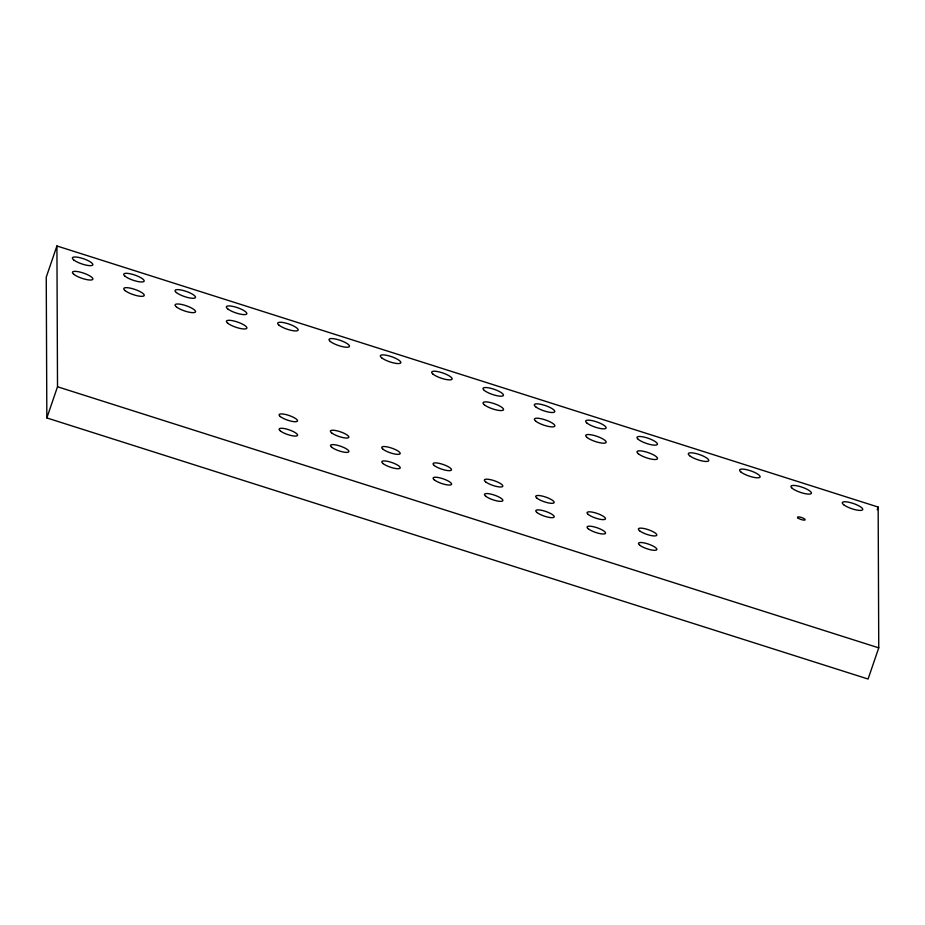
<?xml version="1.0" encoding="UTF-8"?>
<svg xmlns="http://www.w3.org/2000/svg" width="925" height="925" viewBox="0 0 925 925"><rect width="100%" height="100%" fill="white"/><g stroke="black" fill="none" stroke-linecap="round" stroke-linejoin="round"><path stroke-width="1.39" d="M56.922 245.969L46.25 277.142L46.84 417.938L868.078 679.031L878.75 647.858L878.16 507.062L56.922 245.969L57.512 386.766L46.84 417.938M877.235 509.767L878.16 507.062M57.512 386.766L878.75 647.858M797.974 517.977A4.07 1.029 18.9 0 0 804.657 520.104A4.07 1.029 18.9 0 0 801.316 517.422A4.07 1.029 18.9 0 0 797.974 517.977M639.603 530.788A9.724 2.451 18.9 0 0 655.605 535.876A9.724 2.451 18.9 0 0 647.593 529.458A9.724 2.451 18.9 0 0 639.603 530.788M639.672 545.16A9.724 2.451 18.9 0 0 655.663 550.248A9.724 2.451 18.9 0 0 647.65 543.831A9.724 2.451 18.9 0 0 639.672 545.16M588.277 514.473A9.724 2.451 18.9 0 0 604.279 519.561A9.724 2.451 18.9 0 0 596.267 513.144A9.724 2.451 18.9 0 0 588.277 514.473M588.335 528.846A9.724 2.451 18.9 0 0 604.337 533.922A9.724 2.451 18.9 0 0 596.324 527.504A9.724 2.451 18.9 0 0 588.335 528.846M536.951 498.159A9.724 2.451 18.9 0 0 552.953 503.246A9.724 2.451 18.9 0 0 544.929 496.817A9.724 2.451 18.9 0 0 536.951 498.159M537.009 512.519A9.724 2.451 18.9 0 0 553.011 517.607A9.724 2.451 18.9 0 0 544.998 511.19A9.724 2.451 18.9 0 0 537.009 512.519M485.625 481.844A9.724 2.451 18.9 0 0 501.616 486.92A9.724 2.451 18.9 0 0 493.603 480.503A9.724 2.451 18.9 0 0 485.625 481.844M485.683 496.205A9.724 2.451 18.9 0 0 501.685 501.292A9.724 2.451 18.9 0 0 493.672 494.875A9.724 2.451 18.9 0 0 485.683 496.205M434.299 465.518A9.724 2.451 18.9 0 0 450.29 470.605A9.724 2.451 18.9 0 0 442.277 464.188A9.724 2.451 18.9 0 0 434.299 465.518M434.357 479.89A9.724 2.451 18.9 0 0 450.359 484.978A9.724 2.451 18.9 0 0 442.335 478.549A9.724 2.451 18.9 0 0 434.357 479.89M382.973 449.203A9.724 2.451 18.9 0 0 398.964 454.291A9.724 2.451 18.9 0 0 390.951 447.862A9.724 2.451 18.9 0 0 382.973 449.203M383.031 463.564A9.724 2.451 18.9 0 0 399.022 468.651A9.724 2.451 18.9 0 0 391.009 462.234A9.724 2.451 18.9 0 0 383.031 463.564M331.647 432.888A9.724 2.451 18.9 0 0 347.638 437.964A9.724 2.451 18.9 0 0 339.625 431.547A9.724 2.451 18.9 0 0 331.647 432.888M331.705 447.249A9.724 2.451 18.9 0 0 347.696 452.337A9.724 2.451 18.9 0 0 339.683 445.919A9.724 2.451 18.9 0 0 331.705 447.249M280.321 416.562A9.724 2.451 18.9 0 0 296.312 421.65A9.724 2.451 18.9 0 0 288.299 415.233A9.724 2.451 18.9 0 0 280.321 416.562M280.379 430.934A9.724 2.451 18.9 0 0 296.37 436.022A9.724 2.451 18.9 0 0 288.357 429.593A9.724 2.451 18.9 0 0 280.379 430.934M484.353 390.466A10.811 2.729 18.9 0 0 502.125 396.12A10.811 2.729 18.9 0 0 493.222 388.986A10.811 2.729 18.9 0 0 484.353 390.466M535.679 406.792A10.811 2.729 18.9 0 0 553.462 412.434A10.811 2.729 18.9 0 0 544.548 405.3A10.811 2.729 18.9 0 0 535.679 406.792M587.005 423.107A10.811 2.729 18.9 0 0 604.788 428.761A10.811 2.729 18.9 0 0 595.873 421.627A10.811 2.729 18.9 0 0 587.005 423.107M535.737 421.153A10.811 2.729 18.9 0 0 553.52 426.807A10.811 2.729 18.9 0 0 544.605 419.672A10.811 2.729 18.9 0 0 535.737 421.153M638.331 439.421A10.811 2.729 18.9 0 0 656.114 445.075A10.811 2.729 18.9 0 0 647.199 437.941A10.811 2.729 18.9 0 0 638.331 439.421M587.063 437.467A10.811 2.729 18.9 0 0 604.846 443.121A10.811 2.729 18.9 0 0 595.931 435.987A10.811 2.729 18.9 0 0 587.063 437.467M689.657 455.736A10.811 2.729 18.9 0 0 707.44 461.39A10.811 2.729 18.9 0 0 698.525 454.256A10.811 2.729 18.9 0 0 689.657 455.736M740.983 472.062A10.811 2.729 18.9 0 0 758.766 477.716A10.811 2.729 18.9 0 0 749.863 470.571A10.811 2.729 18.9 0 0 740.983 472.062M638.389 453.793A10.811 2.729 18.9 0 0 656.172 459.447A10.811 2.729 18.9 0 0 647.269 452.302A10.811 2.729 18.9 0 0 638.389 453.793M792.309 488.377A10.811 2.729 18.9 0 0 810.092 494.031A10.811 2.729 18.9 0 0 801.189 486.897A10.811 2.729 18.9 0 0 792.309 488.377M843.635 504.692A10.811 2.729 18.9 0 0 861.418 510.346A10.811 2.729 18.9 0 0 852.515 503.212A10.811 2.729 18.9 0 0 843.635 504.692M484.411 404.838A10.811 2.729 18.9 0 0 502.194 410.492A10.811 2.729 18.9 0 0 493.279 403.346A10.811 2.729 18.9 0 0 484.411 404.838M73.734 259.925A10.811 2.729 18.9 0 0 91.517 265.579A10.811 2.729 18.9 0 0 82.602 258.445A10.811 2.729 18.9 0 0 73.734 259.925M125.06 276.24A10.811 2.729 18.9 0 0 142.843 281.894A10.811 2.729 18.9 0 0 133.928 274.76A10.811 2.729 18.9 0 0 125.06 276.24M176.386 292.554A10.811 2.729 18.9 0 0 194.169 298.208A10.811 2.729 18.9 0 0 185.254 291.074A10.811 2.729 18.9 0 0 176.386 292.554M125.118 290.612A10.811 2.729 18.9 0 0 142.901 296.266A10.811 2.729 18.9 0 0 133.986 289.12A10.811 2.729 18.9 0 0 125.118 290.612M227.712 308.881A10.811 2.729 18.9 0 0 245.495 314.535A10.811 2.729 18.9 0 0 236.58 307.389A10.811 2.729 18.9 0 0 227.712 308.881M176.444 306.927A10.811 2.729 18.9 0 0 194.227 312.581A10.811 2.729 18.9 0 0 185.324 305.447A10.811 2.729 18.9 0 0 176.444 306.927M279.038 325.195A10.811 2.729 18.9 0 0 296.821 330.849A10.811 2.729 18.9 0 0 287.918 323.715A10.811 2.729 18.9 0 0 279.038 325.195M330.364 341.51A10.811 2.729 18.9 0 0 348.147 347.164A10.811 2.729 18.9 0 0 339.244 340.03A10.811 2.729 18.9 0 0 330.364 341.51M227.77 323.241A10.811 2.729 18.9 0 0 245.553 328.895A10.811 2.729 18.9 0 0 236.65 321.761A10.811 2.729 18.9 0 0 227.77 323.241M381.701 357.836A10.811 2.729 18.9 0 0 399.473 363.49A10.811 2.729 18.9 0 0 390.57 356.345A10.811 2.729 18.9 0 0 381.701 357.836M433.027 374.151A10.811 2.729 18.9 0 0 450.799 379.805A10.811 2.729 18.9 0 0 441.896 372.671A10.811 2.729 18.9 0 0 433.027 374.151M73.792 274.286A10.811 2.729 18.9 0 0 91.575 279.94A10.811 2.729 18.9 0 0 82.66 272.806A10.811 2.729 18.9 0 0 73.792 274.286"/></g></svg>
